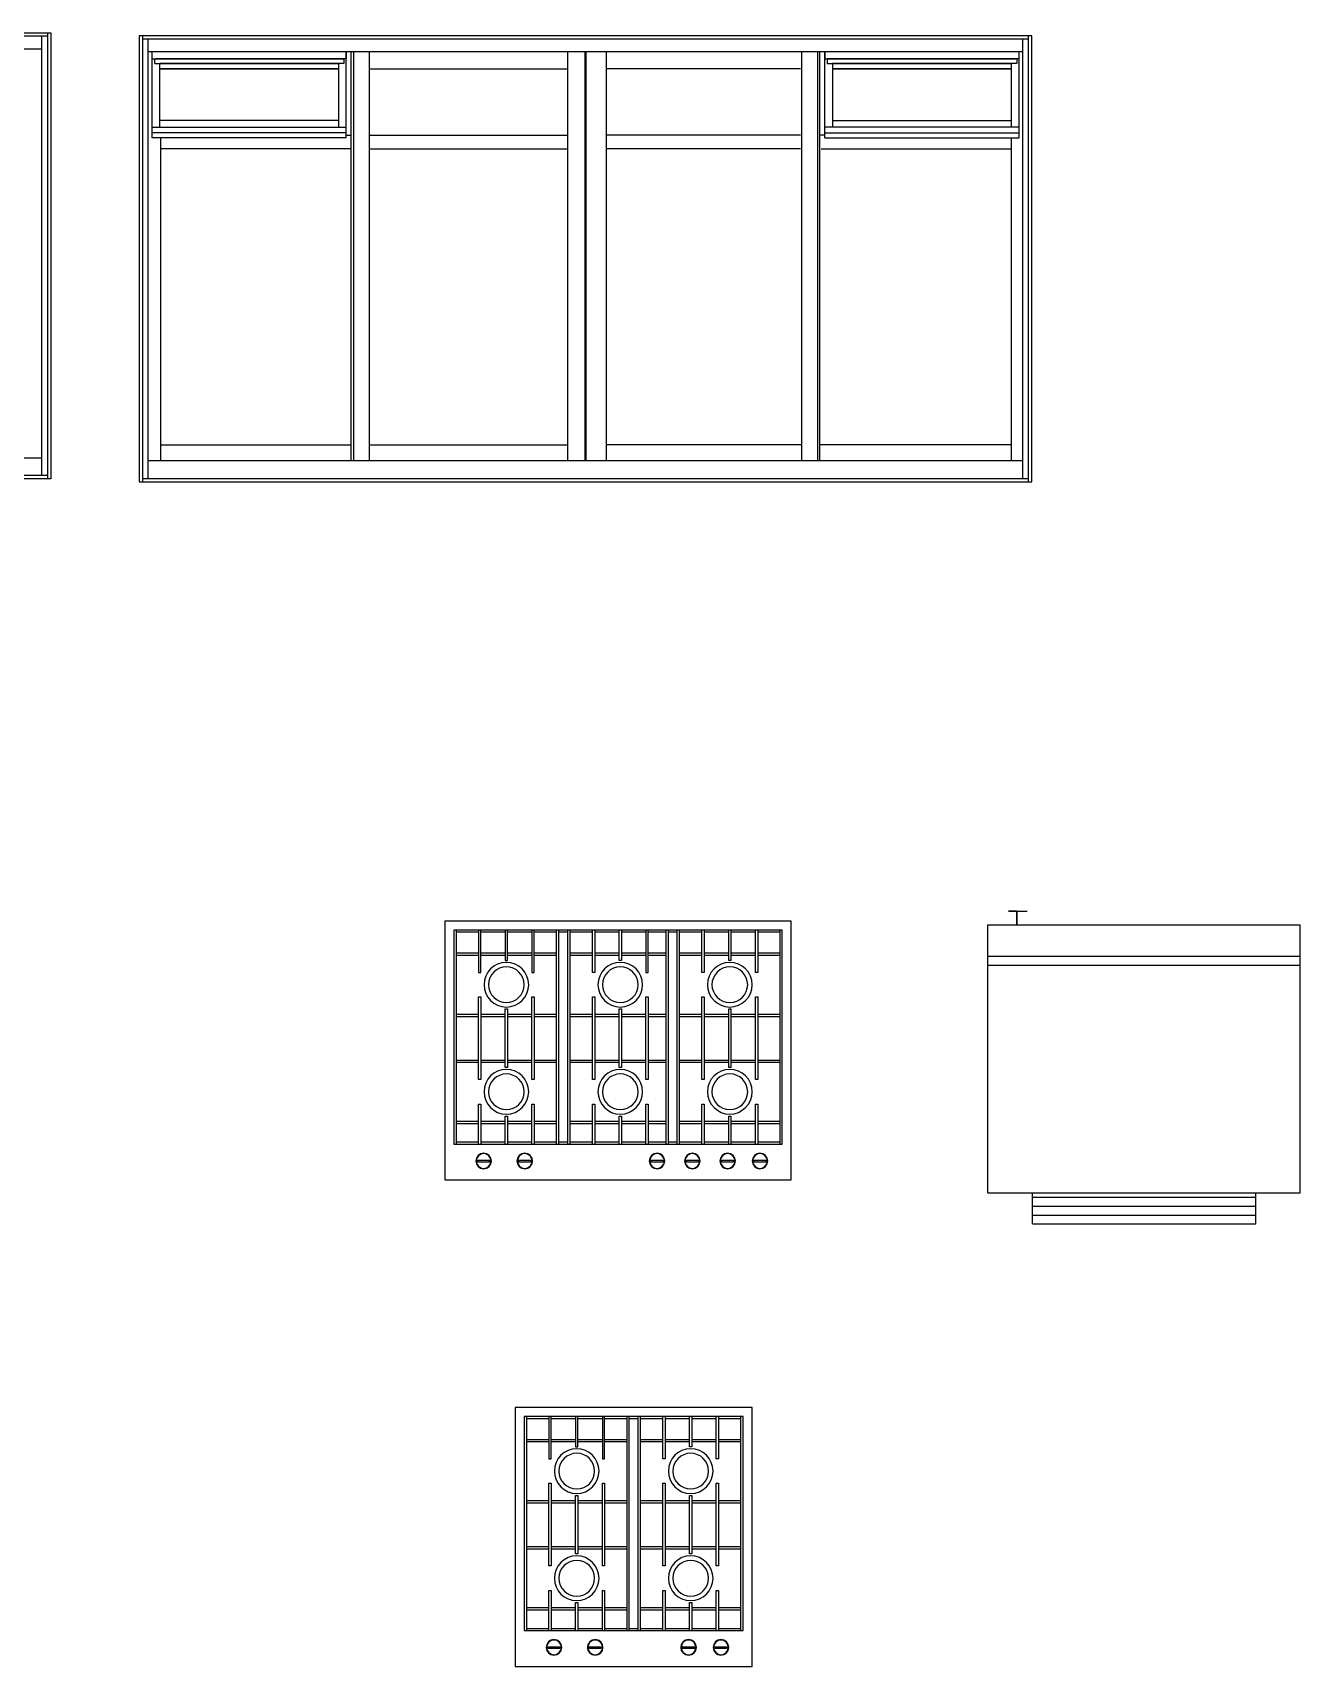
# Model space of a CAD drawing. Header units: millimetres. Extents: x 2478 to 18835, y -4183 to 1193.
# Drawn here: x 5079.5 to 5363.5, y 491.4 to 857.5 of the extents above; entities that cross this region are included whole.
import ezdxf

# ---------------------------------------------------------------- set-up
doc = ezdxf.new("R2010")
doc.units = ezdxf.units.MM

msp = doc.modelspace()

# ---------------------------------------------------------------- linework, layer by layer
at = {"color": 7}
for p, q in [((4934.27, 856.76), (5082.79, 856.76)), ((5082.79, 857.5), (5082.79, 757.5)), ((5104.08, 856.82), (5104.08, 756.82)), ((5302.6, 756.82), (5302.6, 856.82)), ((5302.6, 856.08), (5104.08, 856.08)), ((5082.79, 758.24), (4934.27, 758.24)), ((5104.08, 757.56), (5302.6, 757.56))]:
    msp.add_line(p, q, dxfattribs=at)
at = {"color": 1}
for p, q in [((5106.2, 833.93), (5106.2, 853.23)), ((5149.73, 833.93), (5149.73, 853.23)), ((5149.73, 853.23), (5149.73, 851.66)), ((5256.95, 833.93), (5256.95, 853.23)), ((5256.95, 853.23), (5256.95, 851.66)), ((5300.48, 833.93), (5300.48, 853.23)), ((5106.2, 851.66), (5149.19, 851.66)), ((5106.73, 851.66), (5106.73, 850.58)), ((5106.8, 850.58), (5147.99, 850.58)), ((5149.73, 851.66), (5107.02, 851.66)), ((5147.99, 850.58), (5107.93, 850.58)), ((5147.99, 849.38), (5107.93, 849.38)), ((5107.93, 849.38), (5147.99, 849.38)), ((5147.99, 850.58), (5147.99, 836.29)), ((5149.19, 850.58), (5147.99, 850.58)), ((5149.19, 851.66), (5149.19, 850.58)), ((5256.95, 851.66), (5299.66, 851.66)), ((5300.48, 851.66), (5257.48, 851.66)), ((5257.48, 851.66), (5257.48, 850.58)), ((5257.48, 850.58), (5258.68, 850.58)), ((5258.68, 850.58), (5258.68, 836.29)), ((5299.88, 850.58), (5258.68, 850.58)), ((5258.68, 850.58), (5298.74, 850.58)), ((5298.74, 849.38), (5258.68, 849.38)), ((5258.68, 849.38), (5298.74, 849.38)), ((5299.94, 851.66), (5299.94, 850.58)), ((5106.2, 836.29), (5149.73, 836.29)), ((5147.99, 837.83), (5107.93, 837.83)), ((5300.48, 836.29), (5256.95, 836.29)), ((5258.68, 837.83), (5298.74, 837.83)), ((5298.07, 660.63), (5302.27, 660.63)), ((5299.98, 660.63), (5298.07, 660.63)), ((5299.98, 657.53), (5299.98, 660.63)), ((5299.98, 660.63), (5299.98, 657.53)), ((5249.42, 658.4), (5171.82, 658.4)), ((5171.82, 658.4), (5171.82, 600.4)), ((5247.42, 656.4), (5173.82, 656.4)), ((5173.82, 656.4), (5173.82, 608.4)), ((5174.32, 656.4), (5174.32, 608.4)), ((5179.35, 655.9), (5174.32, 655.9)), ((5179.35, 656.4), (5179.35, 646.89)), ((5179.85, 646.89), (5179.85, 656.4)), ((5185.34, 655.9), (5179.85, 655.9)), ((5185.34, 656.4), (5185.34, 649.59)), ((5185.84, 649.59), (5185.84, 656.4)), ((5191.33, 655.9), (5185.84, 655.9)), ((5191.33, 656.4), (5191.33, 646.89)), ((5191.83, 646.89), (5191.83, 656.4)), ((5196.86, 655.9), (5191.83, 655.9)), ((5196.86, 608.4), (5196.86, 656.4)), ((5197.36, 608.4), (5197.36, 656.4)), ((5199.36, 655.9), (5197.36, 655.9)), ((5199.36, 608.4), (5199.36, 656.4)), ((5199.86, 608.4), (5199.86, 656.4)), ((5204.88, 655.9), (5199.86, 655.9)), ((5204.88, 646.89), (5204.88, 656.4)), ((5205.38, 656.4), (5205.38, 646.89)), ((5210.87, 655.9), (5205.38, 655.9)), ((5210.87, 649.59), (5210.87, 656.4)), ((5211.37, 656.4), (5211.37, 649.59)), ((5216.86, 655.9), (5211.37, 655.9)), ((5216.86, 656.4), (5216.86, 646.89)), ((5217.36, 646.89), (5217.36, 656.4)), ((5221.39, 655.9), (5217.36, 655.9)), ((5221.39, 608.4), (5221.39, 656.4)), ((5221.89, 608.4), (5221.89, 656.4)), ((5223.89, 655.9), (5221.89, 655.9)), ((5223.89, 608.4), (5223.89, 656.4)), ((5224.39, 608.4), (5224.39, 656.4)), ((5229.41, 655.9), (5224.39, 655.9)), ((5229.41, 646.89), (5229.41, 656.4)), ((5229.91, 656.4), (5229.91, 646.89)), ((5235.41, 655.9), (5229.91, 655.9)), ((5235.41, 649.59), (5235.41, 656.4)), ((5235.91, 656.4), (5235.91, 649.59)), ((5241.4, 655.9), (5235.91, 655.9)), ((5241.4, 646.89), (5241.4, 656.4)), ((5241.9, 656.4), (5241.9, 646.89)), ((5246.92, 655.9), (5241.9, 655.9)), ((5246.92, 608.4), (5246.92, 656.4)), ((5247.42, 608.4), (5247.42, 656.4)), ((5249.42, 600.4), (5249.42, 658.4)), ((5293.48, 657.53), (5363.48, 657.53)), ((5293.48, 597.53), (5293.48, 657.53)), ((5363.48, 597.53), (5363.48, 657.53)), ((5174.32, 651.26), (5179.35, 651.26)), ((5174.32, 650.76), (5179.35, 650.76)), ((5179.85, 651.26), (5185.34, 651.26)), ((5179.85, 650.76), (5185.34, 650.76)), ((5185.34, 649.59), (5185.84, 649.59)), ((5185.84, 651.26), (5191.33, 651.26)), ((5185.84, 650.76), (5191.33, 650.76)), ((5191.83, 651.26), (5196.86, 651.26)), ((5191.83, 650.76), (5196.86, 650.76)), ((5199.86, 651.26), (5204.88, 651.26)), ((5199.86, 650.76), (5204.88, 650.76)), ((5205.38, 651.26), (5210.87, 651.26)), ((5205.38, 650.76), (5210.87, 650.76)), ((5211.37, 649.59), (5210.87, 649.59)), ((5211.37, 651.26), (5216.86, 651.26)), ((5211.37, 650.76), (5216.86, 650.76)), ((5217.36, 651.26), (5221.39, 651.26)), ((5217.36, 650.76), (5221.39, 650.76)), ((5224.39, 651.26), (5229.41, 651.26)), ((5224.39, 650.76), (5229.41, 650.76)), ((5229.91, 651.26), (5235.41, 651.26)), ((5229.91, 650.76), (5235.41, 650.76)), ((5235.91, 649.59), (5235.41, 649.59)), ((5235.91, 651.26), (5241.4, 651.26)), ((5235.91, 650.76), (5241.4, 650.76)), ((5241.9, 651.26), (5246.92, 651.26)), ((5241.9, 650.76), (5246.92, 650.76)), ((5293.48, 650.53), (5363.48, 650.53)), ((5293.48, 648.53), (5363.48, 648.53)), ((5179.35, 646.89), (5179.85, 646.89)), ((5191.33, 646.89), (5191.83, 646.89)), ((5205.38, 646.89), (5204.88, 646.89)), ((5216.86, 646.89), (5217.36, 646.89)), ((5229.91, 646.89), (5229.41, 646.89)), ((5241.9, 646.89), (5241.4, 646.89)), ((5179.35, 632.4), (5179.35, 641.41)), ((5179.35, 641.41), (5179.85, 641.41)), ((5179.85, 641.41), (5179.85, 632.4)), ((5191.33, 632.4), (5191.33, 641.41)), ((5191.33, 641.41), (5191.83, 641.41)), ((5191.83, 641.41), (5191.83, 632.4)), ((5204.88, 632.4), (5204.88, 641.41)), ((5204.88, 641.41), (5205.38, 641.41)), ((5205.38, 641.41), (5205.38, 632.4)), ((5216.86, 632.4), (5216.86, 641.41)), ((5216.86, 641.41), (5217.36, 641.41)), ((5217.36, 641.41), (5217.36, 632.4)), ((5229.41, 632.4), (5229.41, 641.41)), ((5229.41, 641.41), (5229.91, 641.41)), ((5229.91, 641.41), (5229.91, 632.4)), ((5241.4, 632.4), (5241.4, 641.41)), ((5241.4, 641.41), (5241.9, 641.41)), ((5241.9, 641.41), (5241.9, 632.4)), ((5174.32, 637.54), (5179.35, 637.54)), ((5174.32, 637.04), (5179.35, 637.04)), ((5179.85, 637.54), (5185.34, 637.54)), ((5179.85, 637.04), (5185.34, 637.04)), ((5185.34, 632.4), (5185.34, 638.71)), ((5185.34, 638.71), (5185.84, 638.71)), ((5185.84, 638.71), (5185.84, 632.4)), ((5185.84, 637.54), (5191.33, 637.54)), ((5185.84, 637.04), (5191.33, 637.04)), ((5191.83, 637.54), (5196.86, 637.54)), ((5191.83, 637.04), (5196.86, 637.04)), ((5199.86, 637.54), (5204.88, 637.54)), ((5199.86, 637.04), (5204.88, 637.04)), ((5205.38, 637.54), (5210.87, 637.54)), ((5205.38, 637.04), (5210.87, 637.04)), ((5210.87, 632.4), (5210.87, 638.71)), ((5210.87, 638.71), (5211.37, 638.71)), ((5211.37, 638.71), (5211.37, 632.4)), ((5211.37, 637.54), (5216.86, 637.54)), ((5211.37, 637.04), (5216.86, 637.04)), ((5217.36, 637.54), (5221.39, 637.54)), ((5217.36, 637.04), (5221.39, 637.04)), ((5224.39, 637.54), (5229.41, 637.54)), ((5224.39, 637.04), (5229.41, 637.04)), ((5229.91, 637.54), (5235.41, 637.54)), ((5229.91, 637.04), (5235.41, 637.04)), ((5235.41, 632.4), (5235.41, 638.71)), ((5235.41, 638.71), (5235.91, 638.71)), ((5235.91, 638.71), (5235.91, 632.4)), ((5235.91, 637.54), (5241.4, 637.54)), ((5235.91, 637.04), (5241.4, 637.04)), ((5241.9, 637.54), (5246.92, 637.54)), ((5241.9, 637.04), (5246.92, 637.04)), ((5179.35, 622.89), (5179.35, 632.4)), ((5179.85, 632.4), (5179.85, 622.89)), ((5185.34, 625.59), (5185.34, 632.4)), ((5185.84, 632.4), (5185.84, 625.59)), ((5191.33, 622.89), (5191.33, 632.4)), ((5191.83, 632.4), (5191.83, 622.89)), ((5204.88, 622.89), (5204.88, 632.4)), ((5205.38, 632.4), (5205.38, 622.89)), ((5210.87, 625.59), (5210.87, 632.4)), ((5211.37, 632.4), (5211.37, 625.59)), ((5216.86, 622.89), (5216.86, 632.4)), ((5217.36, 632.4), (5217.36, 622.89)), ((5229.41, 622.89), (5229.41, 632.4)), ((5229.91, 632.4), (5229.91, 622.89)), ((5235.41, 625.59), (5235.41, 632.4)), ((5235.91, 632.4), (5235.91, 625.59)), ((5241.4, 622.89), (5241.4, 632.4)), ((5241.9, 632.4), (5241.9, 622.89)), ((5174.32, 627.26), (5179.35, 627.26)), ((5174.32, 626.76), (5179.35, 626.76)), ((5179.85, 627.26), (5185.34, 627.26)), ((5179.85, 626.76), (5185.34, 626.76)), ((5185.84, 627.26), (5191.33, 627.26)), ((5185.84, 626.76), (5191.33, 626.76)), ((5191.83, 627.26), (5196.86, 627.26)), ((5191.83, 626.76), (5196.86, 626.76)), ((5199.86, 627.26), (5204.88, 627.26)), ((5199.86, 626.76), (5204.88, 626.76)), ((5205.38, 627.26), (5210.87, 627.26)), ((5205.38, 626.76), (5210.87, 626.76)), ((5211.37, 627.26), (5216.86, 627.26)), ((5211.37, 626.76), (5216.86, 626.76)), ((5217.36, 627.26), (5221.39, 627.26)), ((5217.36, 626.76), (5221.39, 626.76)), ((5224.39, 627.26), (5229.41, 627.26)), ((5224.39, 626.76), (5229.41, 626.76)), ((5229.91, 627.26), (5235.41, 627.26)), ((5229.91, 626.76), (5235.41, 626.76)), ((5235.91, 627.26), (5241.4, 627.26)), ((5235.91, 626.76), (5241.4, 626.76)), ((5241.9, 627.26), (5246.92, 627.26)), ((5241.9, 626.76), (5246.92, 626.76)), ((5179.85, 622.89), (5179.35, 622.89)), ((5185.84, 625.59), (5185.34, 625.59)), ((5191.83, 622.89), (5191.33, 622.89)), ((5205.38, 622.89), (5204.88, 622.89)), ((5211.37, 625.59), (5210.87, 625.59)), ((5217.36, 622.89), (5216.86, 622.89)), ((5229.91, 622.89), (5229.41, 622.89)), ((5235.91, 625.59), (5235.41, 625.59)), ((5241.9, 622.89), (5241.4, 622.89)), ((5179.35, 608.4), (5179.35, 617.41)), ((5179.35, 617.41), (5179.85, 617.41)), ((5179.85, 617.41), (5179.85, 608.4)), ((5191.33, 608.4), (5191.33, 617.41)), ((5191.33, 617.41), (5191.83, 617.41)), ((5191.83, 617.41), (5191.83, 608.4)), ((5204.88, 608.4), (5204.88, 617.41)), ((5204.88, 617.41), (5205.38, 617.41)), ((5205.38, 617.41), (5205.38, 608.4)), ((5216.86, 608.4), (5216.86, 617.41)), ((5216.86, 617.41), (5217.36, 617.41)), ((5217.36, 617.41), (5217.36, 608.4)), ((5229.41, 608.4), (5229.41, 617.41)), ((5229.41, 617.41), (5229.91, 617.41)), ((5229.91, 617.41), (5229.91, 608.4)), ((5241.4, 608.4), (5241.4, 617.41)), ((5241.4, 617.41), (5241.9, 617.41)), ((5241.9, 617.41), (5241.9, 608.4)), ((5174.32, 613.54), (5179.35, 613.54)), ((5174.32, 613.04), (5179.35, 613.04)), ((5179.85, 613.54), (5185.34, 613.54)), ((5179.85, 613.04), (5185.34, 613.04)), ((5185.34, 608.4), (5185.34, 614.71)), ((5185.34, 614.71), (5185.84, 614.71)), ((5185.84, 614.71), (5185.84, 608.4)), ((5185.84, 613.54), (5191.33, 613.54)), ((5185.84, 613.04), (5191.33, 613.04)), ((5191.83, 613.54), (5196.86, 613.54)), ((5191.83, 613.04), (5196.86, 613.04)), ((5199.86, 613.54), (5204.88, 613.54)), ((5199.86, 613.04), (5204.88, 613.04)), ((5205.38, 613.54), (5210.87, 613.54)), ((5205.38, 613.04), (5210.87, 613.04)), ((5210.87, 608.4), (5210.87, 614.71)), ((5210.87, 614.71), (5211.37, 614.71)), ((5211.37, 614.71), (5211.37, 608.4)), ((5211.37, 613.54), (5216.86, 613.54)), ((5211.37, 613.04), (5216.86, 613.04)), ((5217.36, 613.54), (5221.39, 613.54)), ((5217.36, 613.04), (5221.39, 613.04)), ((5224.39, 613.54), (5229.41, 613.54)), ((5224.39, 613.04), (5229.41, 613.04)), ((5229.91, 613.54), (5235.41, 613.54)), ((5229.91, 613.04), (5235.41, 613.04)), ((5235.41, 608.4), (5235.41, 614.71)), ((5235.41, 614.71), (5235.91, 614.71)), ((5235.91, 614.71), (5235.91, 608.4)), ((5235.91, 613.54), (5241.4, 613.54)), ((5235.91, 613.04), (5241.4, 613.04)), ((5241.9, 613.54), (5246.92, 613.54)), ((5241.9, 613.04), (5246.92, 613.04)), ((5173.82, 608.4), (5247.42, 608.4)), ((5174.32, 608.9), (5179.35, 608.9)), ((5179.85, 608.9), (5185.34, 608.9)), ((5185.84, 608.9), (5191.33, 608.9)), ((5191.83, 608.9), (5196.86, 608.9)), ((5197.36, 608.9), (5199.36, 608.9)), ((5199.86, 608.9), (5204.88, 608.9)), ((5205.38, 608.9), (5210.87, 608.9)), ((5211.37, 608.9), (5216.86, 608.9)), ((5217.36, 608.9), (5221.39, 608.9)), ((5221.89, 608.9), (5223.89, 608.9)), ((5224.39, 608.9), (5229.41, 608.9)), ((5229.91, 608.9), (5235.41, 608.9)), ((5235.91, 608.9), (5241.4, 608.9)), ((5241.9, 608.9), (5246.92, 608.9)), ((5178.88, 605.31), (5178.74, 604.64)), ((5178.74, 604.64), (5178.88, 603.97)), ((5178.97, 605.27), (5178.84, 604.64)), ((5178.84, 604.64), (5178.97, 604.01)), ((5179.26, 605.88), (5178.88, 605.31)), ((5179.33, 605.81), (5178.97, 605.27)), ((5179.17, 604.39), (5179.17, 604.79)), ((5179.17, 604.79), (5181.77, 604.79)), ((5181.77, 604.39), (5179.17, 604.39)), ((5179.82, 606.26), (5179.26, 605.88)), ((5179.86, 606.16), (5179.33, 605.81)), ((5180.49, 606.39), (5179.82, 606.26)), ((5180.49, 606.29), (5179.86, 606.16)), ((5181.16, 606.26), (5180.49, 606.39)), ((5181.12, 606.16), (5180.49, 606.29)), ((5181.66, 605.81), (5181.12, 606.16)), ((5181.73, 605.88), (5181.16, 606.26)), ((5182.02, 605.27), (5181.66, 605.81)), ((5182.11, 605.31), (5181.73, 605.88)), ((5181.77, 604.79), (5181.77, 604.39)), ((5182.14, 604.64), (5182.02, 605.27)), ((5182.02, 604.01), (5182.14, 604.64)), ((5182.24, 604.64), (5182.11, 605.31)), ((5182.11, 603.97), (5182.24, 604.64)), ((5188.11, 605.31), (5187.97, 604.64)), ((5187.97, 604.64), (5188.11, 603.97)), ((5188.2, 605.27), (5188.07, 604.64)), ((5188.07, 604.64), (5188.2, 604.01)), ((5188.48, 605.88), (5188.11, 605.31)), ((5188.56, 605.81), (5188.2, 605.27)), ((5188.4, 604.79), (5191, 604.79)), ((5188.4, 604.39), (5188.4, 604.79)), ((5191, 604.39), (5188.4, 604.39)), ((5189.05, 606.26), (5188.48, 605.88)), ((5189.09, 606.16), (5188.56, 605.81)), ((5189.72, 606.39), (5189.05, 606.26)), ((5189.72, 606.29), (5189.09, 606.16)), ((5190.39, 606.26), (5189.72, 606.39)), ((5190.35, 606.16), (5189.72, 606.29)), ((5190.89, 605.81), (5190.35, 606.16)), ((5190.96, 605.88), (5190.39, 606.26)), ((5191.24, 605.27), (5190.89, 605.81)), ((5191.34, 605.31), (5190.96, 605.88)), ((5191, 604.79), (5191, 604.39)), ((5191.37, 604.64), (5191.24, 605.27)), ((5191.24, 604.01), (5191.37, 604.64)), ((5191.47, 604.64), (5191.34, 605.31)), ((5191.34, 603.97), (5191.47, 604.64)), ((5217.73, 605.31), (5217.6, 604.64)), ((5217.6, 604.64), (5217.73, 603.97)), ((5217.83, 605.27), (5217.7, 604.64)), ((5217.7, 604.64), (5217.83, 604.01)), ((5218.11, 605.88), (5217.73, 605.31)), ((5218.18, 605.81), (5217.83, 605.27)), ((5218.03, 604.79), (5220.63, 604.79)), ((5218.03, 604.39), (5218.03, 604.79)), ((5220.63, 604.39), (5218.03, 604.39)), ((5218.68, 606.26), (5218.11, 605.88)), ((5218.72, 606.16), (5218.18, 605.81)), ((5219.35, 606.39), (5218.68, 606.26)), ((5219.35, 606.29), (5218.72, 606.16)), ((5220.02, 606.26), (5219.35, 606.39)), ((5219.98, 606.16), (5219.35, 606.29)), ((5220.52, 605.81), (5219.98, 606.16)), ((5220.59, 605.88), (5220.02, 606.26)), ((5220.87, 605.27), (5220.52, 605.81)), ((5220.97, 605.31), (5220.59, 605.88)), ((5220.63, 604.79), (5220.63, 604.39)), ((5221, 604.64), (5220.87, 605.27)), ((5220.87, 604.01), (5221, 604.64)), ((5221.1, 604.64), (5220.97, 605.31)), ((5220.97, 603.97), (5221.1, 604.64)), ((5225.64, 605.31), (5225.51, 604.64)), ((5225.51, 604.64), (5225.64, 603.97)), ((5225.74, 605.27), (5225.61, 604.64)), ((5225.61, 604.64), (5225.74, 604.01)), ((5226.02, 605.88), (5225.64, 605.31)), ((5226.1, 605.81), (5225.74, 605.27)), ((5225.94, 604.79), (5228.54, 604.79)), ((5225.94, 604.39), (5225.94, 604.79)), ((5228.54, 604.39), (5225.94, 604.39)), ((5226.59, 606.26), (5226.02, 605.88)), ((5226.63, 606.16), (5226.1, 605.81)), ((5227.26, 606.39), (5226.59, 606.26)), ((5227.26, 606.29), (5226.63, 606.16)), ((5227.93, 606.26), (5227.26, 606.39)), ((5227.89, 606.16), (5227.26, 606.29)), ((5228.43, 605.81), (5227.89, 606.16)), ((5228.5, 605.88), (5227.93, 606.26)), ((5228.78, 605.27), (5228.43, 605.81)), ((5228.88, 605.31), (5228.5, 605.88)), ((5228.54, 604.79), (5228.54, 604.39)), ((5228.91, 604.64), (5228.78, 605.27)), ((5228.78, 604.01), (5228.91, 604.64)), ((5229.01, 604.64), (5228.88, 605.31)), ((5228.88, 603.97), (5229.01, 604.64)), ((5233.55, 605.31), (5233.42, 604.64)), ((5233.42, 604.64), (5233.55, 603.97)), ((5233.65, 605.27), (5233.52, 604.64)), ((5233.52, 604.64), (5233.65, 604.01)), ((5233.93, 605.88), (5233.55, 605.31)), ((5234.01, 605.81), (5233.65, 605.27)), ((5233.85, 604.79), (5236.45, 604.79)), ((5233.85, 604.39), (5233.85, 604.79)), ((5236.45, 604.39), (5233.85, 604.39)), ((5234.5, 606.26), (5233.93, 605.88)), ((5234.54, 606.16), (5234.01, 605.81)), ((5235.17, 606.39), (5234.5, 606.26)), ((5235.17, 606.29), (5234.54, 606.16)), ((5235.84, 606.26), (5235.17, 606.39)), ((5235.8, 606.16), (5235.17, 606.29)), ((5236.34, 605.81), (5235.8, 606.16)), ((5236.41, 605.88), (5235.84, 606.26)), ((5236.69, 605.27), (5236.34, 605.81)), ((5236.79, 605.31), (5236.41, 605.88)), ((5236.45, 604.79), (5236.45, 604.39)), ((5236.82, 604.64), (5236.69, 605.27)), ((5236.69, 604.01), (5236.82, 604.64)), ((5236.92, 604.64), (5236.79, 605.31)), ((5236.79, 603.97), (5236.92, 604.64)), ((5240.81, 605.31), (5240.67, 604.64)), ((5240.67, 604.64), (5240.81, 603.97)), ((5240.9, 605.27), (5240.77, 604.64)), ((5240.77, 604.64), (5240.9, 604.01)), ((5241.19, 605.88), (5240.81, 605.31)), ((5241.26, 605.81), (5240.9, 605.27)), ((5241.1, 604.79), (5243.7, 604.79)), ((5241.1, 604.39), (5241.1, 604.79)), ((5243.7, 604.39), (5241.1, 604.39)), ((5241.75, 606.26), (5241.19, 605.88)), ((5241.79, 606.16), (5241.26, 605.81)), ((5242.42, 606.39), (5241.75, 606.26)), ((5242.42, 606.29), (5241.79, 606.16)), ((5243.09, 606.26), (5242.42, 606.39)), ((5243.05, 606.16), (5242.42, 606.29)), ((5243.59, 605.81), (5243.05, 606.16)), ((5243.66, 605.88), (5243.09, 606.26)), ((5243.95, 605.27), (5243.59, 605.81)), ((5244.04, 605.31), (5243.66, 605.88)), ((5243.7, 604.79), (5243.7, 604.39)), ((5244.07, 604.64), (5243.95, 605.27)), ((5243.95, 604.01), (5244.07, 604.64)), ((5244.17, 604.64), (5244.04, 605.31)), ((5244.04, 603.97), (5244.17, 604.64)), ((5178.88, 603.97), (5179.26, 603.4)), ((5178.97, 604.01), (5179.33, 603.48)), ((5179.26, 603.4), (5179.82, 603.02)), ((5179.33, 603.48), (5179.86, 603.12)), ((5179.82, 603.02), (5180.49, 602.89)), ((5179.86, 603.12), (5180.49, 602.99)), ((5180.49, 602.99), (5181.12, 603.12)), ((5180.49, 602.89), (5181.16, 603.02)), ((5181.12, 603.12), (5181.66, 603.48)), ((5181.16, 603.02), (5181.73, 603.4)), ((5181.66, 603.48), (5182.02, 604.01)), ((5181.73, 603.4), (5182.11, 603.97)), ((5188.11, 603.97), (5188.48, 603.4)), ((5188.2, 604.01), (5188.56, 603.48)), ((5188.48, 603.4), (5189.05, 603.02)), ((5188.56, 603.48), (5189.09, 603.12)), ((5189.05, 603.02), (5189.72, 602.89)), ((5189.09, 603.12), (5189.72, 602.99)), ((5189.72, 602.99), (5190.35, 603.12)), ((5189.72, 602.89), (5190.39, 603.02)), ((5190.35, 603.12), (5190.89, 603.48)), ((5190.39, 603.02), (5190.96, 603.4)), ((5190.89, 603.48), (5191.24, 604.01)), ((5190.96, 603.4), (5191.34, 603.97)), ((5217.73, 603.97), (5218.11, 603.4)), ((5217.83, 604.01), (5218.18, 603.48)), ((5218.11, 603.4), (5218.68, 603.02)), ((5218.18, 603.48), (5218.72, 603.12)), ((5218.68, 603.02), (5219.35, 602.89)), ((5218.72, 603.12), (5219.35, 602.99)), ((5219.35, 602.99), (5219.98, 603.12)), ((5219.35, 602.89), (5220.02, 603.02)), ((5219.98, 603.12), (5220.52, 603.48)), ((5220.02, 603.02), (5220.59, 603.4)), ((5220.52, 603.48), (5220.87, 604.01)), ((5220.59, 603.4), (5220.97, 603.97)), ((5225.64, 603.97), (5226.02, 603.4)), ((5225.74, 604.01), (5226.1, 603.48)), ((5226.02, 603.4), (5226.59, 603.02)), ((5226.1, 603.48), (5226.63, 603.12)), ((5226.59, 603.02), (5227.26, 602.89)), ((5226.63, 603.12), (5227.26, 602.99)), ((5227.26, 602.99), (5227.89, 603.12)), ((5227.26, 602.89), (5227.93, 603.02)), ((5227.89, 603.12), (5228.43, 603.48)), ((5227.93, 603.02), (5228.5, 603.4)), ((5228.43, 603.48), (5228.78, 604.01)), ((5228.5, 603.4), (5228.88, 603.97)), ((5233.55, 603.97), (5233.93, 603.4)), ((5233.65, 604.01), (5234.01, 603.48)), ((5233.93, 603.4), (5234.5, 603.02)), ((5234.01, 603.48), (5234.54, 603.12)), ((5234.5, 603.02), (5235.17, 602.89)), ((5234.54, 603.12), (5235.17, 602.99)), ((5235.17, 602.99), (5235.8, 603.12)), ((5235.17, 602.89), (5235.84, 603.02)), ((5235.8, 603.12), (5236.34, 603.48)), ((5235.84, 603.02), (5236.41, 603.4)), ((5236.34, 603.48), (5236.69, 604.01)), ((5236.41, 603.4), (5236.79, 603.97)), ((5240.81, 603.97), (5241.19, 603.4)), ((5240.9, 604.01), (5241.26, 603.48)), ((5241.19, 603.4), (5241.75, 603.02)), ((5241.26, 603.48), (5241.79, 603.12)), ((5241.75, 603.02), (5242.42, 602.89)), ((5241.79, 603.12), (5242.42, 602.99)), ((5242.42, 602.99), (5243.05, 603.12)), ((5242.42, 602.89), (5243.09, 603.02)), ((5243.05, 603.12), (5243.59, 603.48)), ((5243.09, 603.02), (5243.66, 603.4)), ((5243.59, 603.48), (5243.95, 604.01)), ((5243.66, 603.4), (5244.04, 603.97)), ((5171.82, 600.4), (5249.42, 600.4)), ((5293.48, 597.53), (5363.48, 597.53)), ((5303.48, 590.53), (5303.48, 597.53)), ((5353.48, 590.53), (5353.48, 597.53)), ((5303.48, 596.53), (5353.48, 596.53)), ((5303.48, 594.53), (5353.48, 594.53)), ((5303.48, 592.53), (5353.48, 592.53)), ((5303.48, 590.53), (5353.48, 590.53)), ((5240.66, 549.39), (5187.59, 549.39)), ((5187.59, 549.39), (5187.59, 491.39)), ((5240.66, 491.39), (5240.66, 549.39)), ((5189.59, 547.39), (5189.59, 499.39)), ((5213.13, 547.39), (5189.59, 547.39)), ((5190.09, 547.39), (5190.09, 499.39)), ((5195.12, 546.89), (5190.09, 546.89)), ((5195.12, 547.39), (5195.12, 537.88)), ((5195.62, 537.88), (5195.62, 547.39)), ((5201.11, 546.89), (5195.62, 546.89)), ((5201.11, 547.39), (5201.11, 540.58)), ((5201.61, 540.58), (5201.61, 547.39)), ((5207.1, 546.89), (5201.61, 546.89)), ((5207.1, 547.39), (5207.1, 537.88)), ((5207.6, 537.88), (5207.6, 547.39)), ((5212.63, 546.89), (5207.6, 546.89)), ((5212.63, 499.39), (5212.63, 547.39)), ((5238.66, 547.39), (5213.13, 547.39)), ((5213.13, 499.39), (5213.13, 547.39)), ((5215.13, 546.89), (5213.13, 546.89)), ((5215.13, 499.39), (5215.13, 547.39)), ((5215.63, 499.39), (5215.63, 547.39)), ((5220.65, 546.89), (5215.63, 546.89)), ((5220.65, 537.88), (5220.65, 547.39)), ((5221.15, 547.39), (5221.15, 537.88)), ((5226.64, 546.89), (5221.15, 546.89)), ((5226.64, 540.58), (5226.64, 547.39)), ((5227.14, 547.39), (5227.14, 540.58)), ((5232.63, 546.89), (5227.14, 546.89)), ((5232.63, 537.88), (5232.63, 547.39)), ((5233.13, 547.39), (5233.13, 537.88)), ((5238.16, 546.89), (5233.13, 546.89)), ((5238.16, 499.39), (5238.16, 547.39)), ((5238.66, 499.39), (5238.66, 547.39)), ((5190.09, 542.25), (5195.12, 542.25)), ((5195.62, 542.25), (5201.11, 542.25)), ((5201.61, 542.25), (5207.1, 542.25)), ((5207.6, 542.25), (5212.63, 542.25)), ((5215.63, 542.25), (5220.65, 542.25)), ((5221.15, 542.25), (5226.64, 542.25)), ((5227.14, 542.25), (5232.63, 542.25)), ((5233.13, 542.25), (5238.16, 542.25)), ((5190.09, 541.75), (5195.12, 541.75)), ((5195.62, 541.75), (5201.11, 541.75)), ((5201.11, 540.58), (5201.61, 540.58)), ((5201.61, 541.75), (5207.1, 541.75)), ((5207.6, 541.75), (5212.63, 541.75)), ((5215.63, 541.75), (5220.65, 541.75)), ((5221.15, 541.75), (5226.64, 541.75)), ((5227.14, 540.58), (5226.64, 540.58)), ((5227.14, 541.75), (5232.63, 541.75)), ((5233.13, 541.75), (5238.16, 541.75)), ((5195.12, 537.88), (5195.62, 537.88)), ((5207.1, 537.88), (5207.6, 537.88)), ((5221.15, 537.88), (5220.65, 537.88)), ((5233.13, 537.88), (5232.63, 537.88)), ((5195.12, 523.39), (5195.12, 532.41)), ((5195.12, 532.41), (5195.62, 532.41)), ((5195.62, 532.41), (5195.62, 523.39)), ((5207.1, 523.39), (5207.1, 532.41)), ((5207.1, 532.41), (5207.6, 532.41)), ((5207.6, 532.41), (5207.6, 523.39)), ((5220.65, 523.39), (5220.65, 532.41)), ((5220.65, 532.41), (5221.15, 532.41)), ((5221.15, 532.41), (5221.15, 523.39)), ((5232.63, 523.39), (5232.63, 532.41)), ((5232.63, 532.41), (5233.13, 532.41)), ((5233.13, 532.41), (5233.13, 523.39)), ((5190.09, 528.54), (5195.12, 528.54)), ((5190.09, 528.04), (5195.12, 528.04)), ((5195.62, 528.54), (5201.11, 528.54)), ((5195.62, 528.04), (5201.11, 528.04)), ((5201.11, 523.39), (5201.11, 529.7)), ((5201.11, 529.7), (5201.61, 529.7)), ((5201.61, 529.7), (5201.61, 523.39)), ((5201.61, 528.54), (5207.1, 528.54)), ((5201.61, 528.04), (5207.1, 528.04)), ((5207.6, 528.54), (5212.63, 528.54)), ((5207.6, 528.04), (5212.63, 528.04)), ((5215.63, 528.54), (5220.65, 528.54)), ((5215.63, 528.04), (5220.65, 528.04)), ((5221.15, 528.54), (5226.64, 528.54)), ((5221.15, 528.04), (5226.64, 528.04)), ((5226.64, 523.39), (5226.64, 529.7)), ((5226.64, 529.7), (5227.14, 529.7)), ((5227.14, 529.7), (5227.14, 523.39)), ((5227.14, 528.54), (5232.63, 528.54)), ((5227.14, 528.04), (5232.63, 528.04)), ((5233.13, 528.54), (5238.16, 528.54)), ((5233.13, 528.04), (5238.16, 528.04)), ((5195.12, 513.88), (5195.12, 523.39)), ((5195.62, 523.39), (5195.62, 513.88)), ((5201.11, 516.58), (5201.11, 523.39)), ((5201.61, 523.39), (5201.61, 516.58)), ((5207.1, 513.88), (5207.1, 523.39)), ((5207.6, 523.39), (5207.6, 513.88)), ((5220.65, 513.88), (5220.65, 523.39)), ((5221.15, 523.39), (5221.15, 513.88)), ((5226.64, 516.58), (5226.64, 523.39)), ((5227.14, 523.39), (5227.14, 516.58)), ((5232.63, 513.88), (5232.63, 523.39)), ((5233.13, 523.39), (5233.13, 513.88)), ((5190.09, 518.25), (5195.12, 518.25)), ((5190.09, 517.75), (5195.12, 517.75)), ((5195.62, 518.25), (5201.11, 518.25)), ((5195.62, 517.75), (5201.11, 517.75)), ((5201.61, 516.58), (5201.11, 516.58)), ((5201.61, 518.25), (5207.1, 518.25)), ((5201.61, 517.75), (5207.1, 517.75)), ((5207.6, 518.25), (5212.63, 518.25)), ((5207.6, 517.75), (5212.63, 517.75)), ((5215.63, 518.25), (5220.65, 518.25)), ((5215.63, 517.75), (5220.65, 517.75)), ((5221.15, 518.25), (5226.64, 518.25)), ((5221.15, 517.75), (5226.64, 517.75)), ((5227.14, 516.58), (5226.64, 516.58)), ((5227.14, 518.25), (5232.63, 518.25)), ((5227.14, 517.75), (5232.63, 517.75)), ((5233.13, 518.25), (5238.16, 518.25)), ((5233.13, 517.75), (5238.16, 517.75)), ((5195.62, 513.88), (5195.12, 513.88)), ((5207.6, 513.88), (5207.1, 513.88)), ((5221.15, 513.88), (5220.65, 513.88)), ((5233.13, 513.88), (5232.63, 513.88)), ((5195.12, 499.39), (5195.12, 508.41)), ((5195.12, 508.41), (5195.62, 508.41)), ((5195.62, 508.41), (5195.62, 499.39)), ((5201.11, 499.39), (5201.11, 505.7)), ((5201.11, 505.7), (5201.61, 505.7)), ((5201.61, 505.7), (5201.61, 499.39)), ((5207.1, 499.39), (5207.1, 508.41)), ((5207.1, 508.41), (5207.6, 508.41)), ((5207.6, 508.41), (5207.6, 499.39)), ((5220.65, 499.39), (5220.65, 508.41)), ((5220.65, 508.41), (5221.15, 508.41)), ((5221.15, 508.41), (5221.15, 499.39)), ((5226.64, 499.39), (5226.64, 505.7)), ((5226.64, 505.7), (5227.14, 505.7)), ((5227.14, 505.7), (5227.14, 499.39)), ((5232.63, 499.39), (5232.63, 508.41)), ((5232.63, 508.41), (5233.13, 508.41)), ((5233.13, 508.41), (5233.13, 499.39)), ((5190.09, 504.54), (5195.12, 504.54)), ((5190.09, 504.04), (5195.12, 504.04)), ((5195.62, 504.54), (5201.11, 504.54)), ((5195.62, 504.04), (5201.11, 504.04)), ((5201.61, 504.54), (5207.1, 504.54)), ((5201.61, 504.04), (5207.1, 504.04)), ((5207.6, 504.54), (5212.63, 504.54)), ((5207.6, 504.04), (5212.63, 504.04)), ((5215.63, 504.54), (5220.65, 504.54)), ((5215.63, 504.04), (5220.65, 504.04)), ((5221.15, 504.54), (5226.64, 504.54)), ((5221.15, 504.04), (5226.64, 504.04)), ((5227.14, 504.54), (5232.63, 504.54)), ((5227.14, 504.04), (5232.63, 504.04)), ((5233.13, 504.54), (5238.16, 504.54)), ((5233.13, 504.04), (5238.16, 504.04)), ((5189.59, 499.39), (5213.13, 499.39)), ((5190.09, 499.89), (5195.12, 499.89)), ((5195.62, 499.89), (5201.11, 499.89)), ((5201.61, 499.89), (5207.1, 499.89)), ((5207.6, 499.89), (5212.63, 499.89)), ((5213.13, 499.89), (5215.13, 499.89)), ((5213.13, 499.39), (5238.66, 499.39)), ((5215.63, 499.89), (5220.65, 499.89)), ((5221.15, 499.89), (5226.64, 499.89)), ((5227.14, 499.89), (5232.63, 499.89)), ((5233.13, 499.89), (5238.16, 499.89)), ((5194.65, 496.3), (5194.51, 495.63)), ((5194.51, 495.63), (5194.65, 494.97)), ((5194.74, 496.27), (5194.62, 495.63)), ((5194.62, 495.63), (5194.74, 495)), ((5195.03, 496.87), (5194.65, 496.3)), ((5194.65, 494.97), (5195.03, 494.4)), ((5195.1, 496.8), (5194.74, 496.27)), ((5194.74, 495), (5195.1, 494.47)), ((5194.95, 495.38), (5194.95, 495.78)), ((5194.95, 495.78), (5197.55, 495.78)), ((5197.55, 495.38), (5194.95, 495.38)), ((5195.59, 497.25), (5195.03, 496.87)), ((5195.03, 494.4), (5195.59, 494.02)), ((5195.63, 497.16), (5195.1, 496.8)), ((5195.1, 494.47), (5195.63, 494.11)), ((5196.26, 497.39), (5195.59, 497.25)), ((5196.26, 497.28), (5195.63, 497.16)), ((5196.93, 497.25), (5196.26, 497.39)), ((5196.89, 497.16), (5196.26, 497.28)), ((5197.43, 496.8), (5196.89, 497.16)), ((5196.89, 494.11), (5197.43, 494.47)), ((5197.5, 496.87), (5196.93, 497.25)), ((5196.93, 494.02), (5197.5, 494.4)), ((5197.79, 496.27), (5197.43, 496.8)), ((5197.43, 494.47), (5197.79, 495)), ((5197.88, 496.3), (5197.5, 496.87)), ((5197.5, 494.4), (5197.88, 494.97)), ((5197.55, 495.78), (5197.55, 495.38)), ((5197.91, 495.63), (5197.79, 496.27)), ((5197.79, 495), (5197.91, 495.63)), ((5198.01, 495.63), (5197.88, 496.3)), ((5197.88, 494.97), (5198.01, 495.63)), ((5203.88, 496.3), (5203.74, 495.63)), ((5203.74, 495.63), (5203.88, 494.97)), ((5203.97, 496.27), (5203.84, 495.63)), ((5203.84, 495.63), (5203.97, 495)), ((5204.26, 496.87), (5203.88, 496.3)), ((5203.88, 494.97), (5204.26, 494.4)), ((5204.33, 496.8), (5203.97, 496.27)), ((5203.97, 495), (5204.33, 494.47)), ((5204.17, 495.78), (5206.77, 495.78)), ((5204.17, 495.38), (5204.17, 495.78)), ((5206.77, 495.38), (5204.17, 495.38)), ((5204.82, 497.25), (5204.26, 496.87)), ((5204.26, 494.4), (5204.82, 494.02)), ((5204.86, 497.16), (5204.33, 496.8)), ((5204.33, 494.47), (5204.86, 494.11)), ((5205.49, 497.39), (5204.82, 497.25)), ((5205.49, 497.28), (5204.86, 497.16)), ((5206.16, 497.25), (5205.49, 497.39)), ((5206.12, 497.16), (5205.49, 497.28)), ((5206.66, 496.8), (5206.12, 497.16)), ((5206.12, 494.11), (5206.66, 494.47)), ((5206.73, 496.87), (5206.16, 497.25)), ((5206.16, 494.02), (5206.73, 494.4)), ((5207.02, 496.27), (5206.66, 496.8)), ((5206.66, 494.47), (5207.02, 495)), ((5207.11, 496.3), (5206.73, 496.87)), ((5206.73, 494.4), (5207.11, 494.97)), ((5206.77, 495.78), (5206.77, 495.38)), ((5207.14, 495.63), (5207.02, 496.27)), ((5207.02, 495), (5207.14, 495.63)), ((5207.24, 495.63), (5207.11, 496.3)), ((5207.11, 494.97), (5207.24, 495.63)), ((5224.79, 496.3), (5224.66, 495.63)), ((5224.66, 495.63), (5224.79, 494.97)), ((5224.89, 496.27), (5224.76, 495.63)), ((5224.76, 495.63), (5224.89, 495)), ((5225.17, 496.87), (5224.79, 496.3)), ((5224.79, 494.97), (5225.17, 494.4)), ((5225.24, 496.8), (5224.89, 496.27)), ((5224.89, 495), (5225.24, 494.47)), ((5225.09, 495.78), (5227.69, 495.78)), ((5225.09, 495.38), (5225.09, 495.78)), ((5227.69, 495.38), (5225.09, 495.38)), ((5225.74, 497.25), (5225.17, 496.87)), ((5225.17, 494.4), (5225.74, 494.02)), ((5225.78, 497.16), (5225.24, 496.8)), ((5225.24, 494.47), (5225.78, 494.11)), ((5226.41, 497.39), (5225.74, 497.25)), ((5226.41, 497.28), (5225.78, 497.16)), ((5227.08, 497.25), (5226.41, 497.39)), ((5227.04, 497.16), (5226.41, 497.28)), ((5227.57, 496.8), (5227.04, 497.16)), ((5227.04, 494.11), (5227.57, 494.47)), ((5227.65, 496.87), (5227.08, 497.25)), ((5227.08, 494.02), (5227.65, 494.4)), ((5227.93, 496.27), (5227.57, 496.8)), ((5227.57, 494.47), (5227.93, 495)), ((5228.03, 496.3), (5227.65, 496.87)), ((5227.65, 494.4), (5228.03, 494.97)), ((5227.69, 495.78), (5227.69, 495.38)), ((5228.06, 495.63), (5227.93, 496.27)), ((5227.93, 495), (5228.06, 495.63)), ((5228.16, 495.63), (5228.03, 496.3)), ((5228.03, 494.97), (5228.16, 495.63)), ((5232.04, 496.3), (5231.91, 495.63)), ((5231.91, 495.63), (5232.04, 494.97)), ((5232.14, 496.27), (5232.01, 495.63)), ((5232.01, 495.63), (5232.14, 495)), ((5232.42, 496.87), (5232.04, 496.3)), ((5232.04, 494.97), (5232.42, 494.4)), ((5232.5, 496.8), (5232.14, 496.27)), ((5232.14, 495), (5232.5, 494.47)), ((5232.34, 495.78), (5234.94, 495.78)), ((5232.34, 495.38), (5232.34, 495.78)), ((5234.94, 495.38), (5232.34, 495.38)), ((5232.99, 497.25), (5232.42, 496.87)), ((5232.42, 494.4), (5232.99, 494.02)), ((5233.03, 497.16), (5232.5, 496.8)), ((5232.5, 494.47), (5233.03, 494.11)), ((5233.66, 497.39), (5232.99, 497.25)), ((5233.66, 497.28), (5233.03, 497.16)), ((5234.33, 497.25), (5233.66, 497.39)), ((5234.29, 497.16), (5233.66, 497.28)), ((5234.83, 496.8), (5234.29, 497.16)), ((5234.29, 494.11), (5234.83, 494.47)), ((5234.9, 496.87), (5234.33, 497.25)), ((5234.33, 494.02), (5234.9, 494.4)), ((5235.18, 496.27), (5234.83, 496.8)), ((5234.83, 494.47), (5235.18, 495)), ((5235.28, 496.3), (5234.9, 496.87)), ((5234.9, 494.4), (5235.28, 494.97)), ((5234.94, 495.78), (5234.94, 495.38)), ((5235.31, 495.63), (5235.18, 496.27)), ((5235.18, 495), (5235.31, 495.63)), ((5235.41, 495.63), (5235.28, 496.3)), ((5235.28, 494.97), (5235.41, 495.63)), ((5187.59, 491.39), (5240.66, 491.39)), ((5195.59, 494.02), (5196.26, 493.88)), ((5195.63, 494.11), (5196.26, 493.99)), ((5196.26, 493.99), (5196.89, 494.11)), ((5196.26, 493.88), (5196.93, 494.02)), ((5204.82, 494.02), (5205.49, 493.88)), ((5204.86, 494.11), (5205.49, 493.99)), ((5205.49, 493.99), (5206.12, 494.11)), ((5205.49, 493.88), (5206.16, 494.02)), ((5225.74, 494.02), (5226.41, 493.88)), ((5225.78, 494.11), (5226.41, 493.99)), ((5226.41, 493.99), (5227.04, 494.11)), ((5226.41, 493.88), (5227.08, 494.02)), ((5232.99, 494.02), (5233.66, 493.88)), ((5233.03, 494.11), (5233.66, 493.99)), ((5233.66, 493.99), (5234.29, 494.11)), ((5233.66, 493.88), (5234.33, 494.02))]:
    msp.add_line(p, q, dxfattribs=at)
for points in [[(5083.53, 757.5), (4933.53, 757.5), (4933.53, 857.5), (5083.53, 857.5)], [(5103.34, 756.82), (5303.34, 756.82), (5303.34, 856.82), (5103.34, 856.82)]]:
    msp.add_lwpolyline(points, close=True)
for points in [[(5081.49, 758.24), (5081.49, 856.76)], [(4935.53, 853.91), (5081.49, 853.91)], [(5105.34, 757.56), (5105.34, 856.08)], [(5301.34, 853.23), (5105.34, 853.23)], [(5151.41, 761.55), (5151.41, 853.23)], [(5154.9, 761.55), (5154.9, 853.23)], [(5199.34, 761.55), (5199.34, 853.23)], [(5203.25, 761.55), (5203.25, 853.23)], [(5203.46, 761.55), (5203.46, 853.23)], [(5208.04, 761.55), (5208.04, 853.23)], [(5251.78, 761.55), (5251.78, 853.23)], [(5255.27, 853.23), (5255.27, 761.55)], [(5301.34, 757.56), (5301.34, 856.08)], [(5154.9, 849.37), (5199.34, 849.37)], [(5251.51, 849.37), (5208.04, 849.37)], [(5108.19, 761.55), (5108.19, 833.93)], [(5150.85, 831.49), (5108.19, 831.49)], [(5150.58, 831.49), (5108.19, 831.49)], [(5154.9, 834.57), (5199.34, 834.57)], [(5154.9, 831.49), (5199.34, 831.49)], [(5251.51, 834.57), (5208.04, 834.57)], [(5251.51, 831.49), (5208.04, 831.49)], [(5256.1, 831.49), (5298.76, 831.49)], [(5256.1, 831.49), (5298.49, 831.49)], [(5108.19, 765.17), (5150.85, 765.17)], [(5154.9, 765.17), (5199.34, 765.17)], [(5251.78, 765.17), (5208.04, 765.17)], [(5298.76, 765.17), (5255.83, 765.17)], [(4935.53, 762.23), (5081.49, 762.23)], [(5301.34, 761.55), (5105.34, 761.55)]]:
    msp.add_lwpolyline(points)
at = {"color": 7}
for points in [[(5150.85, 761.55), (5150.85, 853.23)], [(5255.83, 761.55), (5255.83, 853.23)], [(5298.76, 761.55), (5298.76, 833.93)]]:
    msp.add_lwpolyline(points, dxfattribs=at)
at = {"color": 1}
for points in [[(5107.93, 836.29), (5107.93, 850.58)], [(5298.74, 836.29), (5298.74, 850.58)], [(5149.73, 835.05), (5106.2, 835.05)], [(5256.95, 835.05), (5300.48, 835.05)], [(5149.73, 833.93), (5106.2, 833.93)], [(5149.73, 834.57), (5150.85, 834.57)], [(5256.95, 834.57), (5255.83, 834.57)], [(5256.95, 833.93), (5300.48, 833.93)]]:
    msp.add_lwpolyline(points, dxfattribs=at)
for centre, major_axis, start_param, end_param in [((5185.59, 644.15), (3.54, 3.54), 5.497787, 11.780972), ((5185.59, 644.15), (-2.83, 2.83), 3.926991, 10.210176), ((5211.12, 644.15), (3.54, 3.54), 5.497787, 11.780972), ((5211.12, 644.15), (-2.83, 2.83), 3.926991, 10.210176), ((5235.66, 644.15), (-3.54, 3.54), 3.926991, 10.210176), ((5235.66, 644.15), (2.83, 2.83), 5.497787, 11.780972), ((5185.59, 620.15), (3.54, 3.54), 5.497787, 11.780972), ((5185.59, 620.15), (-2.83, 2.83), 3.926991, 10.210176), ((5211.12, 620.15), (3.54, 3.54), 5.497787, 11.780972), ((5211.12, 620.15), (-2.83, 2.83), 3.926991, 10.210176), ((5235.66, 620.15), (-3.54, 3.54), 3.926991, 10.210176), ((5235.66, 620.15), (2.83, 2.83), 5.497787, 11.780972), ((5201.36, 535.14), (3.54, 3.54), 5.497787, 11.780972), ((5201.36, 535.14), (-2.83, 2.83), 3.926991, 10.210176), ((5226.89, 535.14), (-3.54, 3.54), 3.926991, 10.210176), ((5226.89, 535.14), (-2.83, 2.83), 3.926991, 10.210176), ((5201.36, 511.14), (3.54, 3.54), 5.497787, 11.780972), ((5201.36, 511.14), (-2.83, 2.83), 3.926991, 10.210176), ((5226.89, 511.14), (-3.54, 3.54), 3.926991, 10.210176), ((5226.89, 511.14), (-2.83, 2.83), 3.926991, 10.210176)]:
    msp.add_ellipse(centre, major_axis=major_axis, ratio=1, start_param=start_param, end_param=end_param, dxfattribs=at)

doc.saveas('drawing.dxf')
